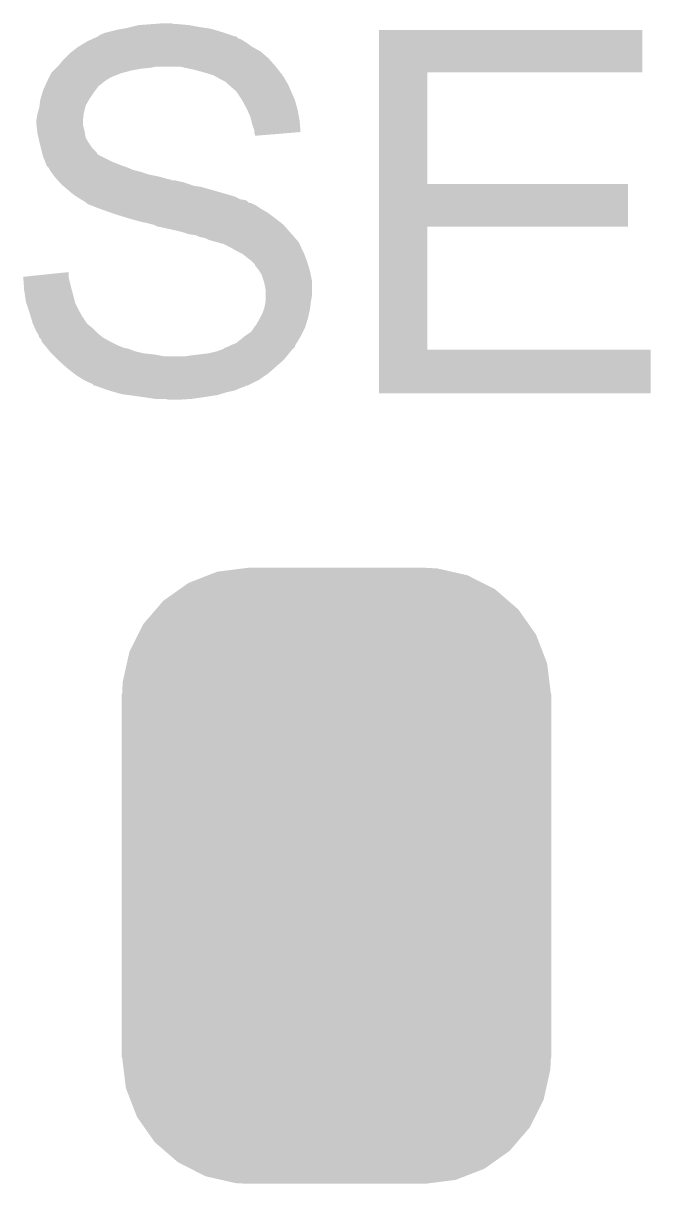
# Model space of a CAD drawing. Extents: x -1.3 to 24.2, y -3.9 to 39.2.
# Drawn here: x 9.281 to 10.965, y 11.873 to 14.989 of the extents above; entities that cross this region are included whole.
import ezdxf

# ---------------------------------------------------------------- set-up
doc = ezdxf.new("R2010")
doc.units = 0
doc.layers.get('0').update_dxf_attribs({"linetype": 'CONTINUOUS'})
doc.layers.add('6DOF_IMU_14_CLICK_V100_GTO', color=14, linetype='CONTINUOUS')
doc.layers.add('6DOF_IMU_14_CLICK_V100_GTS', color=12, linetype='CONTINUOUS')

# ---------------------------------------------------------------- blocks, each defined once
blk = doc.blocks.new('CUSTOM_57')
for points in [[(-0.344522, 0.80667), (-0.319682, 0.816338), (0.351232, 0.80667), (0.308712, 0.816338)], [(-0.319682, 0.816338), (-0.251122, 0.82504), (0.308712, 0.816338), (0.27044, 0.82504)], [(-0.251122, 0.82504), (-0.23749, 0.82677), (0.27044, 0.82504), (0.23749, 0.82677)], [(-0.420946, 0.769256), (-0.396894, 0.786286), (0.425156, 0.769256), (0.391508, 0.786286)], [(-0.396894, 0.786286), (-0.344522, 0.80667), (0.391508, 0.786286), (0.351232, 0.80667)], [(-0.464512, 0.738408), (-0.420946, 0.769256), (0.460796, 0.738408), (0.425156, 0.769256)], [(-0.484594, 0.715032), (-0.464512, 0.738408), (0.4878, 0.715032), (0.460796, 0.738408)], [(-0.5185, 0.67556), (-0.484594, 0.715032), (0.515528, 0.67556), (0.4878, 0.715032)], [(-0.532704, 0.647234), (-0.5185, 0.67556), (0.535424, 0.647234), (0.515528, 0.67556)], [(-0.555636, 0.601496), (-0.532704, 0.647234), (0.55303, 0.601496), (0.535424, 0.647234)], [(-0.562694, 0.569912), (-0.555636, 0.601496), (0.565186, 0.569912), (0.55303, 0.601496)], [(-0.573704, 0.520636), (-0.562694, 0.569912), (0.571254, 0.520636), (0.565186, 0.569912)], [(-0.57531, 0.48768), (-0.573704, 0.520636), (0.57531, 0.48768), (0.571254, 0.520636)], [(-0.57658, -0.48768), (-0.57658, 0.48768), (0.57658, -0.48768), (0.57658, 0.48768)], [(-0.571252, -0.520636), (-0.57531, -0.48768), (0.573704, -0.520636), (0.57531, -0.48768)], [(-0.565186, -0.569912), (-0.571252, -0.520636), (0.562692, -0.569912), (0.573704, -0.520636)], [(-0.553028, -0.601496), (-0.565186, -0.569912), (0.555636, -0.601496), (0.562692, -0.569912)], [(-0.535424, -0.647234), (-0.553028, -0.601496), (0.532702, -0.647234), (0.555636, -0.601496)], [(-0.515526, -0.67556), (-0.535424, -0.647234), (0.5185, -0.67556), (0.532702, -0.647234)], [(-0.4878, -0.715032), (-0.515526, -0.67556), (0.484592, -0.715032), (0.5185, -0.67556)], [(-0.460794, -0.738408), (-0.4878, -0.715032), (0.464512, -0.738408), (0.484592, -0.715032)], [(-0.425156, -0.769256), (-0.460794, -0.738408), (0.420944, -0.769256), (0.464512, -0.738408)], [(-0.391506, -0.786286), (-0.425156, -0.769256), (0.396894, -0.786286), (0.420944, -0.769256)], [(-0.351232, -0.80667), (-0.391506, -0.786286), (0.34452, -0.80667), (0.396894, -0.786286)], [(-0.30871, -0.816338), (-0.351232, -0.80667), (0.319682, -0.816338), (0.34452, -0.80667)], [(-0.27044, -0.82504), (-0.30871, -0.816338), (0.25112, -0.82504), (0.319682, -0.816338)], [(-0.23749, -0.82677), (-0.27044, -0.82504), (0.23749, -0.82677), (0.25112, -0.82504)]]:
    blk.add_solid(points)

msp = doc.modelspace()

# ---------------------------------------------------------------- linework, layer by layer
at = {"layer": '6DOF_IMU_14_CLICK_V100_GTO'}
for points in [[(9.591042, 14.98346), (9.62406, 14.986), (9.72566, 14.98346), (9.69772, 14.986)], [(9.62406, 14.986), (9.659618, 14.98854), (9.687562, 14.986), (9.677402, 14.98854)], [(9.481818, 14.952982), (9.484364, 14.955522), (9.850118, 14.952982), (9.842498, 14.955522)], [(9.484364, 14.955522), (9.494522, 14.9606), (9.842498, 14.955522), (9.827262, 14.9606)], [(9.494522, 14.9606), (9.50214, 14.963138), (9.827262, 14.9606), (9.819648, 14.963138)], [(9.50214, 14.963138), (9.502146, 14.96314), (9.819648, 14.963138), (9.81964, 14.96314)], [(9.502146, 14.96314), (9.53262, 14.97076), (9.81964, 14.96314), (9.794878, 14.97076)], [(9.53262, 14.97076), (9.54659, 14.9733), (9.794878, 14.97076), (9.786622, 14.9733)], [(9.54659, 14.9733), (9.56056, 14.97584), (9.786622, 14.9733), (9.770112, 14.97584)], [(9.56056, 14.97584), (9.57072, 14.97838), (9.770112, 14.97584), (9.7536, 14.97838)], [(9.57072, 14.97838), (9.591042, 14.98346), (9.7536, 14.97838), (9.72566, 14.98346)], [(10.23622, 14.85646), (10.236222, 14.970736), (10.942296, 14.85646), (10.94232, 14.970736)], [(10.236222, 14.970736), (10.236224, 14.97076), (10.94232, 14.970736), (10.236224, 14.97076)], [(9.412152, 14.91234), (9.428476, 14.925038), (9.918698, 14.91234), (9.89584, 14.925038)], [(9.428476, 14.925038), (9.428482, 14.925042), (9.89584, 14.925038), (9.895836, 14.925042)], [(9.428482, 14.925042), (9.44965, 14.937742), (9.895836, 14.925042), (9.87806, 14.937742)], [(9.44965, 14.937742), (9.453882, 14.94028), (9.87806, 14.937742), (9.87383, 14.94028)], [(9.453882, 14.94028), (9.465054, 14.94536), (9.87383, 14.94028), (9.865362, 14.94536)], [(9.465054, 14.94536), (9.47064, 14.9479), (9.865362, 14.94536), (9.857744, 14.9479)], [(9.47064, 14.9479), (9.4818, 14.952974), (9.857744, 14.9479), (9.852666, 14.952974)], [(9.4818, 14.952974), (9.481812, 14.95298), (9.852666, 14.952974), (9.850124, 14.95298)], [(9.481812, 14.95298), (9.481818, 14.952982), (9.850124, 14.95298), (9.850118, 14.952982)], [(9.37768, 14.87678), (9.390378, 14.892018), (9.954826, 14.87678), (9.94128, 14.892018)], [(9.390378, 14.892018), (9.39292, 14.89456), (9.94128, 14.892018), (9.93902, 14.89456)], [(9.39292, 14.89456), (9.405622, 14.90726), (9.93902, 14.89456), (9.924506, 14.90726)], [(9.405622, 14.90726), (9.412152, 14.91234), (9.924506, 14.90726), (9.918698, 14.91234)], [(9.357362, 14.856458), (9.362442, 14.86154), (9.552084, 14.856458), (9.57072, 14.86154)], [(9.362442, 14.86154), (9.36752, 14.86662), (9.57072, 14.86154), (9.59866, 14.86662)], [(9.36752, 14.86662), (9.37006, 14.86916), (9.59866, 14.86662), (9.624062, 14.86916)], [(9.37006, 14.86916), (9.3726, 14.8717), (9.624062, 14.86916), (9.636758, 14.8717)], [(9.3726, 14.8717), (9.372602, 14.871702), (9.95934, 14.8717), (9.959338, 14.871702)], [(9.372602, 14.871702), (9.37768, 14.87678), (9.959338, 14.871702), (9.954826, 14.87678)], [(9.738362, 14.86408), (9.702798, 14.8717), (9.965266, 14.86408), (9.95934, 14.8717)], [(9.7663, 14.85646), (9.738362, 14.86408), (9.971194, 14.85646), (9.965266, 14.86408)], [(9.34353, 14.828518), (9.34466, 14.83106), (9.49452, 14.828518), (9.497908, 14.83106)], [(9.34466, 14.83106), (9.3472, 14.83614), (9.497908, 14.83106), (9.50468, 14.83614)], [(9.3472, 14.83614), (9.35101, 14.84376), (9.50468, 14.83614), (9.517378, 14.84376)], [(9.35101, 14.84376), (9.356092, 14.85392), (9.517378, 14.84376), (9.542778, 14.85392)], [(9.356092, 14.85392), (9.357362, 14.856458), (9.542778, 14.85392), (9.552084, 14.856458)], [(9.791698, 14.848842), (9.7663, 14.85646), (9.977118, 14.848842), (9.971194, 14.85646)], [(9.791706, 14.848838), (9.791698, 14.848842), (9.97712, 14.848838), (9.977118, 14.848842)], [(9.796148, 14.8463), (9.791706, 14.848838), (9.977144, 14.8463), (9.97712, 14.848838)], [(9.796176, 14.846284), (9.796148, 14.8463), (9.979666, 14.846284), (9.977144, 14.8463)], [(9.809482, 14.83868), (9.796176, 14.846284), (9.983472, 14.83868), (9.979666, 14.846284)], [(9.814558, 14.836142), (9.809482, 14.83868), (9.98474, 14.836142), (9.983472, 14.83868)], [(9.824716, 14.831062), (9.814558, 14.836142), (9.987788, 14.831062), (9.98474, 14.836142)], [(9.83234, 14.823438), (9.824716, 14.831062), (9.99236, 14.823438), (9.987788, 14.831062)], [(10.236212, 14.55674), (10.23622, 14.856436), (10.365764, 14.55674), (10.36574, 14.856436)], [(10.23622, 14.856436), (10.23622, 14.85646), (10.36574, 14.856436), (10.942296, 14.85646)], [(9.327642, 14.785342), (9.332212, 14.80058), (9.458962, 14.785342), (9.46912, 14.80058)], [(9.332212, 14.80058), (9.3345, 14.808202), (9.46912, 14.80058), (9.474836, 14.808202)], [(9.3345, 14.808202), (9.340142, 14.820898), (9.474836, 14.808202), (9.484358, 14.820898)], [(9.340142, 14.820898), (9.342402, 14.82598), (9.484358, 14.820898), (9.49198, 14.82598)], [(9.342402, 14.82598), (9.34353, 14.828518), (9.49198, 14.82598), (9.49452, 14.828518)], [(9.852658, 14.805662), (9.83234, 14.823438), (9.99998, 14.805662), (9.99236, 14.823438)], [(9.85266, 14.80566), (9.852658, 14.805662), (9.99998, 14.80566), (9.99998, 14.805662)], [(9.8679, 14.7828), (9.85266, 14.80566), (10.010142, 14.7828), (9.99998, 14.80566)], [(9.32434, 14.762482), (9.324974, 14.767556), (9.447528, 14.762482), (9.448798, 14.767556)], [(9.324974, 14.767556), (9.32688, 14.782802), (9.448798, 14.767556), (9.45751, 14.782802)], [(9.32688, 14.782802), (9.327642, 14.785342), (9.45751, 14.782802), (9.458962, 14.785342)], [(9.8806, 14.75994), (9.8679, 14.7828), (10.016376, 14.75994), (10.010142, 14.7828)], [(9.31672, 14.729462), (9.31926, 14.744702), (9.441744, 14.729462), (9.443438, 14.744702)], [(9.31926, 14.744702), (9.319984, 14.747238), (9.443438, 14.744702), (9.44372, 14.747238)], [(9.319984, 14.747238), (9.32434, 14.762482), (9.44372, 14.747238), (9.447528, 14.762482)], [(9.882858, 14.754862), (9.8806, 14.75994), (10.01776, 14.754862), (10.016376, 14.75994)], [(9.89076, 14.737082), (9.882858, 14.754862), (10.020994, 14.737082), (10.01776, 14.754862)], [(9.893302, 14.726922), (9.89076, 14.737082), (10.02284, 14.726922), (10.020994, 14.737082)], [(9.31672, 14.724378), (9.31672, 14.729462), (9.44118, 14.724378), (9.441744, 14.729462)], [(9.31672, 14.716762), (9.31672, 14.724378), (9.44118, 14.716762), (9.44118, 14.724378)], [(9.316722, 14.716758), (9.31672, 14.716762), (9.44118, 14.716758), (9.44118, 14.716762)], [(9.318978, 14.69644), (9.316722, 14.716758), (9.44626, 14.69644), (9.44118, 14.716758)], [(9.895842, 14.71676), (9.893302, 14.726922), (10.02368, 14.71676), (10.02284, 14.726922)], [(9.900918, 14.701522), (9.895842, 14.71676), (10.024938, 14.701522), (10.02368, 14.71676)], [(9.31926, 14.693902), (9.318978, 14.69644), (9.446684, 14.693902), (9.44626, 14.69644)], [(9.322084, 14.681198), (9.31926, 14.693902), (9.448802, 14.681198), (9.446684, 14.693902)], [(9.32434, 14.67104), (9.322084, 14.681198), (9.454896, 14.67104), (9.448802, 14.681198)], [(9.90092, 14.696438), (9.900918, 14.701522), (10.025356, 14.696438), (10.024938, 14.701522)], [(9.90092, 14.693904), (9.90092, 14.696438), (9.994868, 14.693904), (10.025356, 14.696438)], [(9.903454, 14.691366), (9.90092, 14.693904), (9.964334, 14.691366), (9.994868, 14.693904)], [(9.90346, 14.686306), (9.903454, 14.691366), (9.90346, 14.686306), (9.964334, 14.691366)], [(9.324976, 14.6685), (9.32434, 14.67104), (9.456418, 14.6685), (9.454896, 14.67104)], [(9.328786, 14.653258), (9.324976, 14.6685), (9.466582, 14.653258), (9.456418, 14.6685)], [(9.331962, 14.640556), (9.328786, 14.653258), (9.47928, 14.640556), (9.466582, 14.653258)], [(9.332596, 14.638018), (9.331962, 14.640556), (9.479288, 14.638018), (9.47928, 14.640556)], [(9.333866, 14.63294), (9.332596, 14.638018), (9.486902, 14.63294), (9.479288, 14.638018)], [(9.3345, 14.630402), (9.333866, 14.63294), (9.491978, 14.630402), (9.486902, 14.63294)], [(9.339582, 14.6177), (9.3345, 14.630402), (9.51738, 14.6177), (9.491978, 14.630402)], [(9.343646, 14.60754), (9.339582, 14.6177), (9.542778, 14.60754), (9.51738, 14.6177)], [(9.34466, 14.605004), (9.343646, 14.60754), (9.550386, 14.605004), (9.542778, 14.60754)], [(9.3472, 14.60246), (9.34466, 14.605004), (9.558018, 14.60246), (9.550386, 14.605004)], [(9.349738, 14.599918), (9.3472, 14.60246), (9.563952, 14.599918), (9.558018, 14.60246)], [(9.35228, 14.594842), (9.349738, 14.599918), (9.575798, 14.594842), (9.563952, 14.599918)], [(9.352282, 14.59484), (9.35228, 14.594842), (9.575802, 14.59484), (9.575798, 14.594842)], [(9.35591, 14.58976), (9.352282, 14.59484), (9.596118, 14.58976), (9.575802, 14.59484)], [(9.361352, 14.58214), (9.35591, 14.58976), (9.618982, 14.58214), (9.596118, 14.58976)], [(9.36498, 14.57706), (9.361352, 14.58214), (9.64438, 14.57706), (9.618982, 14.58214)], [(9.36498, 14.577058), (9.36498, 14.57706), (9.644388, 14.577058), (9.64438, 14.57706)], [(9.371646, 14.56944), (9.36498, 14.577058), (9.672322, 14.56944), (9.644388, 14.577058)], [(9.371648, 14.569438), (9.371646, 14.56944), (9.674864, 14.569438), (9.672322, 14.56944)], [(9.37387, 14.5669), (9.371648, 14.569438), (9.679944, 14.5669), (9.674864, 14.569438)], [(9.376092, 14.56436), (9.37387, 14.5669), (9.69772, 14.56436), (9.687562, 14.5669)], [(9.378316, 14.561818), (9.376092, 14.56436), (9.71042, 14.561818), (9.69772, 14.56436)], [(9.382758, 14.55674), (9.378316, 14.561818), (9.725658, 14.55674), (9.71042, 14.561818)], [(9.388686, 14.55166), (9.382758, 14.55674), (9.740902, 14.55166), (9.725658, 14.55674)], [(9.39165, 14.54912), (9.388686, 14.55166), (9.758682, 14.54912), (9.740902, 14.55166)], [(9.40054, 14.5415), (9.39165, 14.54912), (9.785352, 14.5415), (9.758682, 14.54912)], [(10.23621, 14.44244), (10.236212, 14.556716), (10.904196, 14.44244), (10.90422, 14.556716)], [(10.236212, 14.556716), (10.236212, 14.55674), (10.90422, 14.556716), (10.365764, 14.55674)], [(9.41578, 14.5288), (9.40054, 14.5415), (9.829802, 14.5288), (9.785352, 14.5415)], [(9.4234, 14.52372), (9.41578, 14.5288), (9.84758, 14.52372), (9.829802, 14.5288)], [(9.43102, 14.518638), (9.4234, 14.52372), (9.857746, 14.518638), (9.84758, 14.52372)], [(9.435252, 14.5161), (9.43102, 14.518638), (9.862822, 14.5161), (9.857746, 14.518638)], [(9.439492, 14.513558), (9.435252, 14.5161), (9.878064, 14.513558), (9.862822, 14.5161)], [(9.443722, 14.51102), (9.439492, 14.513558), (9.88145, 14.51102), (9.878064, 14.513558)], [(9.45134, 14.50594), (9.443722, 14.51102), (9.888222, 14.50594), (9.88145, 14.51102)], [(9.451348, 14.505934), (9.45134, 14.50594), (9.893306, 14.505934), (9.888222, 14.50594)], [(9.453882, 14.503404), (9.451348, 14.505934), (9.89584, 14.503404), (9.893306, 14.505934)], [(9.453892, 14.5034), (9.453882, 14.503404), (9.895844, 14.5034), (9.89584, 14.503404)], [(9.460244, 14.500858), (9.453892, 14.5034), (9.903464, 14.500858), (9.895844, 14.5034)], [(9.47928, 14.49324), (9.460244, 14.500858), (9.914892, 14.49324), (9.903464, 14.500858)], [(9.48626, 14.490702), (9.47928, 14.49324), (9.918698, 14.490702), (9.914892, 14.49324)], [(9.50722, 14.48308), (9.48626, 14.490702), (9.932036, 14.48308), (9.918698, 14.490702)], [(9.51484, 14.48054), (9.50722, 14.48308), (9.93648, 14.48054), (9.932036, 14.48308)], [(9.5377, 14.47292), (9.51484, 14.48054), (9.94664, 14.47292), (9.93648, 14.48054)], [(9.562466, 14.4653), (9.5377, 14.47292), (9.9568, 14.4653), (9.94664, 14.47292)], [(9.57072, 14.46276), (9.562466, 14.4653), (9.960066, 14.46276), (9.9568, 14.4653)], [(9.59866, 14.45514), (9.57072, 14.46276), (9.969864, 14.45514), (9.960066, 14.46276)], [(9.61136, 14.4526), (9.59866, 14.45514), (9.97313, 14.4526), (9.969864, 14.45514)], [(9.631678, 14.447522), (9.61136, 14.4526), (9.97966, 14.447522), (9.97313, 14.4526)], [(9.631682, 14.44752), (9.631678, 14.447522), (9.979662, 14.44752), (9.97966, 14.447522)], [(9.641836, 14.442442), (9.631682, 14.44752), (9.984106, 14.442442), (9.979662, 14.44752)], [(9.644378, 14.44244), (9.641836, 14.442442), (9.984108, 14.44244), (9.984106, 14.442442)], [(9.6901, 14.43228), (9.644378, 14.44244), (9.992996, 14.43228), (9.984108, 14.44244)], [(9.71042, 14.427198), (9.6901, 14.43228), (9.997442, 14.427198), (9.992996, 14.43228)], [(9.725658, 14.422122), (9.71042, 14.427198), (10.001884, 14.422122), (9.997442, 14.427198)], [(10.236202, 14.11224), (10.23621, 14.442416), (10.365764, 14.11224), (10.36574, 14.442416)], [(10.23621, 14.442416), (10.23621, 14.44244), (10.36574, 14.442416), (10.904196, 14.44244)], [(9.743436, 14.41958), (9.725658, 14.422122), (10.004108, 14.41958), (10.001884, 14.422122)], [(9.756138, 14.414502), (9.743436, 14.41958), (10.00855, 14.414502), (10.004108, 14.41958)], [(9.768838, 14.41196), (9.756138, 14.414502), (10.010774, 14.41196), (10.00855, 14.414502)], [(9.778998, 14.40688), (9.768838, 14.41196), (10.015218, 14.40688), (10.010774, 14.41196)], [(9.789154, 14.40434), (9.778998, 14.40688), (10.01776, 14.40434), (10.015218, 14.40688)], [(9.78916, 14.404338), (9.789154, 14.40434), (10.017762, 14.404338), (10.01776, 14.40434)], [(9.796782, 14.4018), (9.78916, 14.404338), (10.019454, 14.4018), (10.017762, 14.404338)], [(9.80694, 14.399258), (9.796782, 14.4018), (10.02115, 14.399258), (10.019454, 14.4018)], [(9.814558, 14.396722), (9.80694, 14.399258), (10.02284, 14.396722), (10.02115, 14.399258)], [(9.817096, 14.39672), (9.814558, 14.396722), (10.022842, 14.39672), (10.02284, 14.396722)], [(9.83742, 14.38656), (9.817096, 14.39672), (10.026906, 14.38656), (10.022842, 14.39672)], [(9.841866, 14.38402), (9.83742, 14.38656), (10.02792, 14.38402), (10.026906, 14.38656)], [(9.855202, 14.3764), (9.841866, 14.38402), (10.03173, 14.3764), (10.02792, 14.38402)], [(9.870438, 14.368782), (9.855202, 14.3764), (10.03554, 14.368782), (10.03173, 14.3764)], [(9.870442, 14.36878), (9.870438, 14.368782), (10.03554, 14.36878), (10.03554, 14.368782)], [(9.88314, 14.35862), (9.870442, 14.36878), (10.039352, 14.35862), (10.03554, 14.36878)], [(9.893298, 14.351), (9.88314, 14.35862), (10.04221, 14.351), (10.039352, 14.35862)], [(9.895838, 14.348462), (9.893298, 14.351), (10.04316, 14.348462), (10.04221, 14.351)], [(9.903454, 14.340846), (9.895838, 14.348462), (10.045446, 14.340846), (10.04316, 14.348462)], [(9.90346, 14.338304), (9.903454, 14.340846), (10.046208, 14.338304), (10.045446, 14.340846)], [(9.91362, 14.3256), (9.90346, 14.338304), (10.05002, 14.3256), (10.046208, 14.338304)], [(9.28118, 14.307818), (9.40308, 14.320494), (9.40308, 14.307818), (9.40308, 14.320494)], [(9.28208, 14.29512), (9.28118, 14.307818), (9.40562, 14.29512), (9.40308, 14.307818)], [(9.915144, 14.323062), (9.91362, 14.3256), (10.05078, 14.323062), (10.05002, 14.3256)], [(9.92124, 14.312902), (9.915144, 14.323062), (10.052812, 14.312902), (10.05078, 14.323062)], [(9.92632, 14.297658), (9.92124, 14.312902), (10.05586, 14.297658), (10.052812, 14.312902)], [(9.28352, 14.2748), (9.28208, 14.29512), (9.4107, 14.2748), (9.40562, 14.29512)], [(9.2837, 14.272258), (9.28352, 14.2748), (9.411428, 14.272258), (9.4107, 14.2748)], [(9.286046, 14.25702), (9.2837, 14.272258), (9.41578, 14.25702), (9.411428, 14.272258)], [(9.92886, 14.2875), (9.92632, 14.297658), (10.05586, 14.2875), (10.05586, 14.297658)], [(9.9314, 14.274802), (9.92886, 14.2875), (10.05586, 14.274802), (10.05586, 14.2875)], [(9.9314, 14.257018), (9.9314, 14.274802), (10.05586, 14.257018), (10.05586, 14.274802)], [(9.28878, 14.23924), (9.286046, 14.25702), (9.420226, 14.23924), (9.41578, 14.25702)], [(9.289628, 14.236698), (9.28878, 14.23924), (9.42086, 14.236698), (9.420226, 14.23924)], [(9.92886, 14.22654), (9.931398, 14.24178), (10.051414, 14.22654), (10.05332, 14.24178)], [(9.931398, 14.24178), (9.9314, 14.241782), (10.05332, 14.24178), (10.05332, 14.241782)], [(9.9314, 14.241782), (9.9314, 14.257018), (10.05332, 14.241782), (10.05586, 14.257018)], [(9.2964, 14.216382), (9.289628, 14.236698), (9.43102, 14.216382), (9.42086, 14.236698)], [(9.29894, 14.20876), (9.2964, 14.216382), (9.435378, 14.20876), (9.43102, 14.216382)], [(9.301988, 14.198602), (9.29894, 14.20876), (9.441182, 14.198602), (9.435378, 14.20876)], [(9.91743, 14.198602), (9.92378, 14.211302), (10.0457, 14.198602), (10.048522, 14.211302)], [(9.92378, 14.211302), (9.927166, 14.221462), (10.048522, 14.211302), (10.05078, 14.221462)], [(9.927166, 14.221462), (9.92886, 14.22654), (10.05078, 14.221462), (10.051414, 14.22654)], [(9.302752, 14.196056), (9.301988, 14.198602), (9.443722, 14.196056), (9.441182, 14.198602)], [(9.304274, 14.190982), (9.302752, 14.196056), (9.446262, 14.190982), (9.443722, 14.196056)], [(9.306558, 14.18336), (9.304274, 14.190982), (9.451978, 14.18336), (9.446262, 14.190982)], [(9.307688, 14.180818), (9.306558, 14.18336), (9.453882, 14.180818), (9.451978, 14.18336)], [(9.312204, 14.17066), (9.307688, 14.180818), (9.46658, 14.17066), (9.453882, 14.180818)], [(9.901766, 14.1732), (9.903462, 14.175742), (10.03808, 14.1732), (10.038842, 14.175742)], [(9.903462, 14.175742), (9.906002, 14.178284), (10.038842, 14.175742), (10.039604, 14.178284)], [(9.906002, 14.178284), (9.908542, 14.183362), (10.039604, 14.178284), (10.041128, 14.183362)], [(9.908542, 14.183362), (9.91362, 14.190982), (10.041128, 14.183362), (10.043414, 14.190982)], [(9.91362, 14.190982), (9.91743, 14.198602), (10.043414, 14.190982), (10.0457, 14.198602)], [(9.31672, 14.160498), (9.312204, 14.17066), (9.476742, 14.160498), (9.46658, 14.17066)], [(9.318414, 14.15796), (9.31672, 14.160498), (9.47928, 14.15796), (9.476742, 14.160498)], [(9.321798, 14.152884), (9.318414, 14.15796), (9.485372, 14.152884), (9.47928, 14.15796)], [(9.32434, 14.145264), (9.321798, 14.152884), (9.494516, 14.145264), (9.485372, 14.152884)], [(9.324346, 14.145258), (9.32434, 14.145264), (9.494522, 14.145258), (9.494516, 14.145264)], [(9.329414, 14.140186), (9.324346, 14.145258), (9.503654, 14.140186), (9.494522, 14.145258)], [(9.852658, 14.130022), (9.874886, 14.147802), (10.014712, 14.130022), (10.02538, 14.147802)], [(9.874886, 14.147802), (9.87806, 14.15034), (10.02538, 14.147802), (10.026648, 14.15034)], [(9.87806, 14.15034), (9.893302, 14.160502), (10.026648, 14.15034), (10.03173, 14.160502)], [(9.893302, 14.160502), (9.901766, 14.1732), (10.03173, 14.160502), (10.03808, 14.1732)], [(9.32942, 14.137644), (9.329414, 14.140186), (9.50823, 14.137644), (9.503654, 14.140186)], [(9.331958, 14.132562), (9.32942, 14.137644), (9.517378, 14.132562), (9.50823, 14.137644)], [(9.33196, 14.13256), (9.331958, 14.132562), (9.51738, 14.13256), (9.517378, 14.132562)], [(9.340274, 14.1224), (9.33196, 14.13256), (9.537704, 14.1224), (9.51738, 14.13256)], [(9.340278, 14.122394), (9.340274, 14.1224), (9.540246, 14.122394), (9.537704, 14.1224)], [(9.342352, 14.11986), (9.340278, 14.122394), (9.542784, 14.11986), (9.540246, 14.122394)], [(9.342354, 14.119858), (9.342352, 14.11986), (9.545324, 14.119858), (9.542784, 14.11986)], [(9.34443, 14.11732), (9.342354, 14.119858), (9.550402, 14.11732), (9.545324, 14.119858)], [(9.34651, 14.114778), (9.34443, 14.11732), (9.563102, 14.114778), (9.550402, 14.11732)], [(9.352742, 14.10716), (9.34651, 14.114778), (9.583422, 14.10716), (9.563102, 14.114778)], [(9.81285, 14.112238), (9.819638, 14.114784), (10.002518, 14.112238), (10.005064, 14.114784)], [(9.819638, 14.114784), (9.822184, 14.11732), (10.005064, 14.114784), (10.0076, 14.11732)], [(9.822184, 14.11732), (9.829782, 14.119854), (10.0076, 14.11732), (10.010134, 14.119854)], [(9.829782, 14.119854), (9.8298, 14.11986), (10.010134, 14.119854), (10.010134, 14.11986)], [(9.8298, 14.11986), (9.834876, 14.122398), (10.010134, 14.11986), (10.01014, 14.122398)], [(9.834876, 14.122398), (9.83996, 14.12494), (10.01014, 14.122398), (10.011664, 14.12494)], [(9.83996, 14.12494), (9.852658, 14.130022), (10.011664, 14.12494), (10.014712, 14.130022)], [(9.35482, 14.10462), (9.352742, 14.10716), (9.594852, 14.10462), (9.583422, 14.10716)], [(9.35736, 14.10208), (9.35482, 14.10462), (9.606282, 14.10208), (9.594852, 14.10462)], [(9.3599, 14.09954), (9.35736, 14.10208), (9.63168, 14.09954), (9.606282, 14.10208)], [(9.36498, 14.09446), (9.3599, 14.09954), (9.659622, 14.09446), (9.63168, 14.09954)], [(9.375142, 14.084298), (9.36498, 14.09446), (9.97966, 14.084298), (9.988126, 14.09446)], [(9.37768, 14.08176), (9.375142, 14.084298), (9.976758, 14.08176), (9.97966, 14.084298)], [(9.40054, 14.06144), (9.37768, 14.08176), (9.953534, 14.06144), (9.976758, 14.08176)], [(9.7155, 14.09446), (9.73328, 14.097), (9.988126, 14.09446), (9.990242, 14.097)], [(9.73328, 14.097), (9.7536, 14.09954), (9.990242, 14.097), (9.99236, 14.09954)], [(9.7536, 14.09954), (9.77646, 14.10208), (9.99236, 14.09954), (9.99439, 14.10208)], [(9.77646, 14.10208), (9.799322, 14.107162), (9.99439, 14.10208), (9.998456, 14.107162)], [(9.799322, 14.107162), (9.81285, 14.112238), (9.998456, 14.107162), (10.002518, 14.112238)], [(10.2362, 13.995424), (10.236202, 14.112216), (10.965156, 13.995424), (10.96518, 14.112216)], [(10.236202, 14.112216), (10.236202, 14.11224), (10.96518, 14.112216), (10.365764, 14.11224)], [(9.41687, 14.04874), (9.40054, 14.06144), (9.93902, 14.04874), (9.953534, 14.06144)], [(9.4234, 14.04366), (9.41687, 14.04874), (9.931762, 14.04366), (9.93902, 14.04874)], [(9.443722, 14.03096), (9.4234, 14.04366), (9.913618, 14.03096), (9.931762, 14.04366)], [(9.45896, 14.02334), (9.443722, 14.03096), (9.898376, 14.02334), (9.913618, 14.03096)], [(9.466576, 14.0208), (9.45896, 14.02334), (9.893296, 14.0208), (9.898376, 14.02334)], [(9.471654, 14.015726), (9.466576, 14.0208), (9.883148, 14.015726), (9.893296, 14.0208)], [(9.474196, 14.01572), (9.471654, 14.015726), (9.883136, 14.01572), (9.883148, 14.015726)], [(9.474214, 14.015714), (9.474196, 14.01572), (9.878054, 14.015714), (9.883136, 14.01572)], [(9.48131, 14.01318), (9.474214, 14.015714), (9.875516, 14.01318), (9.878054, 14.015714)], [(9.495536, 14.0081), (9.48131, 14.01318), (9.86028, 14.0081), (9.875516, 14.01318)], [(9.50976, 14.00302), (9.495536, 14.0081), (9.85012, 14.00302), (9.86028, 14.0081)], [(9.509768, 14.003018), (9.50976, 14.00302), (9.850118, 14.003018), (9.85012, 14.00302)], [(9.52754, 13.99794), (9.509768, 14.003018), (9.827262, 13.99794), (9.850118, 14.003018)], [(9.545318, 13.99286), (9.52754, 13.99794), (9.810326, 13.99286), (9.827262, 13.99794)], [(9.56437, 13.99032), (9.545318, 13.99286), (9.80186, 13.99032), (9.810326, 13.99286)], [(9.58342, 13.98778), (9.56437, 13.99032), (9.78535, 13.98778), (9.80186, 13.99032)], [(9.6012, 13.98524), (9.58342, 13.98778), (9.76884, 13.98524), (9.78535, 13.98778)], [(10.965156, 13.9954), (10.2362, 13.995424), (10.965156, 13.9954), (10.965156, 13.995424)], [(9.61898, 13.9827), (9.6012, 13.98524), (9.75106, 13.9827), (9.76884, 13.98524)], [(9.634218, 13.98016), (9.61898, 13.9827), (9.73328, 13.98016), (9.75106, 13.9827)], [(9.672318, 13.97762), (9.662158, 13.98016), (9.695182, 13.97762), (9.73328, 13.98016)]]:
    msp.add_solid(points, dxfattribs=at)

# ---------------------------------------------------------------- block references
at = {"layer": '6DOF_IMU_14_CLICK_V100_GTS'}
msp.add_blockref('CUSTOM_57', (10.1219, 12.7), dxfattribs=at)

doc.saveas('drawing.dxf')
